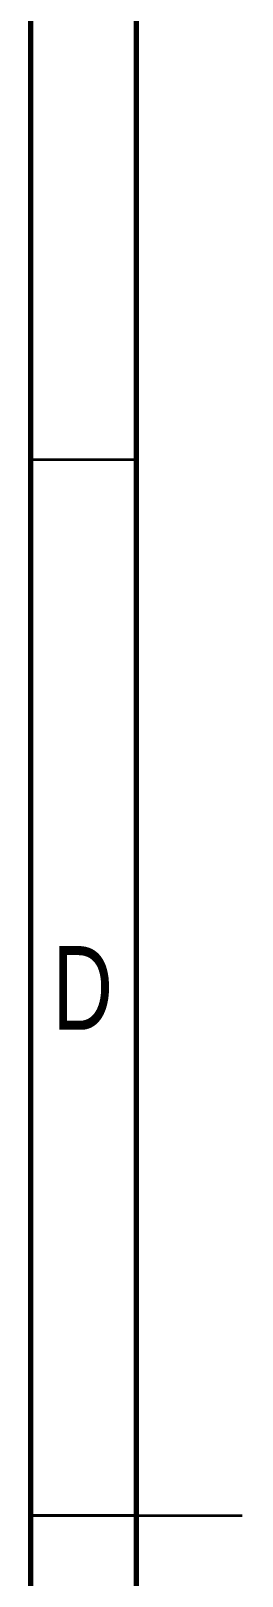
# Model space of a CAD drawing. Header units: millimetres. Extents: x 15 to 205, y 5 to 292.
# Drawn here: x 15 to 25, y 145.6 to 218.8 of the extents above; entities that cross this region are included whole.
import ezdxf

# ---------------------------------------------------------------- set-up
doc = ezdxf.new("R2010")
doc.units = ezdxf.units.MM
doc.styles.add('SLDTEXTSTYLE0', font='TXT', dxfattribs={"width": 0.75})

msp = doc.modelspace()

# ---------------------------------------------------------------- linework, layer by layer
at = {"color": 7, "linetype": 'Continuous', "lineweight": 70}
for p, q in [((15, 5), (15, 292)), ((20, 10), (20, 287))]:
    msp.add_line(p, q, dxfattribs=at)
at = {"color": 7, "linetype": 'Continuous', "lineweight": 35}
for p, q in [((20, 198.5), (15, 198.5)), ((15, 148.5), (25, 148.5)), ((20, 148.5), (15, 148.5))]:
    msp.add_line(p, q, dxfattribs=at)

# ---------------------------------------------------------------- texts
at = {"color": 7, "linetype": 'Continuous', "lineweight": 0, "insert": (17.453, 175.472), "char_height": 3.969, "attachment_point": 2, "style": 'SLDTEXTSTYLE0'}
msp.add_mtext('D', dxfattribs=at)

doc.saveas('drawing.dxf')
